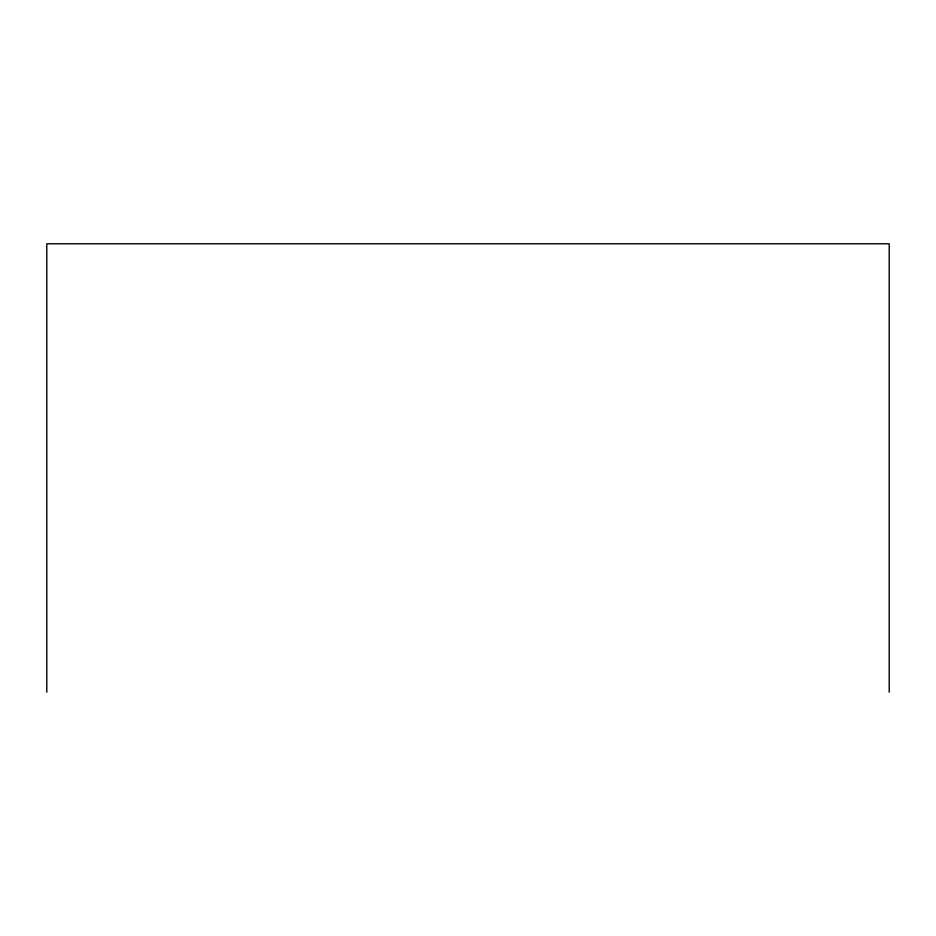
<?xml version="1.0" encoding="UTF-8"?>
<svg xmlns="http://www.w3.org/2000/svg" width="936" height="936" viewBox="0 0 936 936"><rect width="100%" height="100%" fill="white"/><g stroke="black" fill="none" stroke-linecap="round" stroke-linejoin="round"><path stroke-width="1.4" d="M889.2 692.219L889.2 243.781L46.8 243.781L46.8 692.219"/></g></svg>
